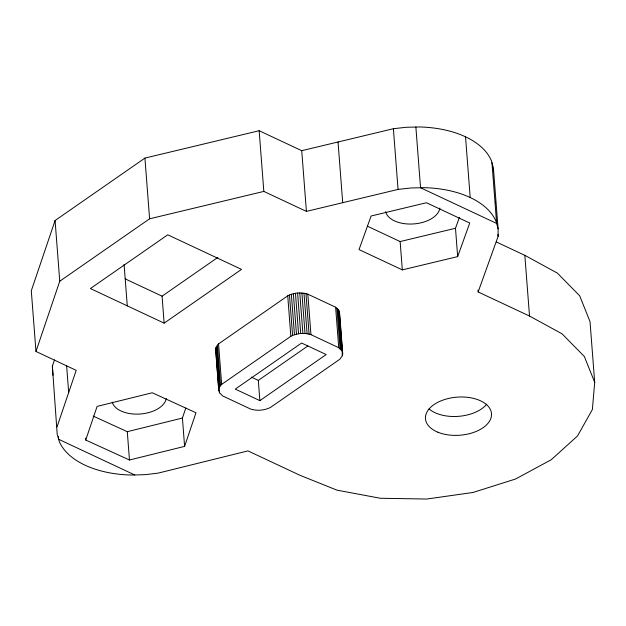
<?xml version="1.0" encoding="UTF-8"?>
<svg xmlns="http://www.w3.org/2000/svg" width="626" height="626" viewBox="0 0 626 626"><rect width="100%" height="100%" fill="white"/><g stroke="black" fill="none" stroke-linecap="round" stroke-linejoin="round"><path stroke-width="0.94" d="M215.665 349.981L216.001 347.477L218.544 343.917L287.733 295.832C293.86 292.671 301.278 292.084 307.835 294.181L335.622 307.217L338.776 310.308L339.566 312.726L342.68 353.205L342.344 355.709L339.808 359.269L270.612 407.354C264.485 410.515 257.075 411.102 250.517 409.005L222.723 395.968L219.57 392.87L218.779 390.46L215.665 349.981L215.923 351.209M218.779 390.46L215.696 348.729M496.504 242.043L524.838 255.33L557.383 273.116L579.668 295.777L590.028 321.647L594.7 382.353L592.376 409.514L577.532 435.954L551.279 459.711L515.55 479.023L473.006 492.466L426.783 499.039L380.318 498.257L337.054 490.174L300.19 475.392L247.959 450.892L158.159 473.115L145.318 474.649L132.399 475.048A85.159 49.086 -4.4 0 1 59.329 441.666L57.209 434.397L52.365 366.21L54.509 359.872M218.803 389.208L219.703 386.719L221.659 384.387L290.847 336.311C296.974 333.149 304.392 332.562 310.95 334.66L338.736 347.696L341.89 350.787L342.68 353.205M594.7 382.353L584.34 356.484L562.054 333.822L529.51 316.044L478.147 291.951L498.116 236.354L498.1 228.873L493.421 168.167L491.457 160.874A85.159 49.086 -4.4 0 0 465.525 136.82A85.136 49.078 -4.4 0 0 419.162 126.961L406.243 127.274L393.386 128.721L301.74 150.686L259.156 130.717L144.927 158.096L55.08 220.524L31.3 290.754L35.972 351.46L76.2 370.342L57.036 426.924M35.972 351.46L59.752 281.23L55.08 220.524M85.723 440.031L97.108 406.407L152.243 392.768L195.993 412.753L184.6 446.377L129.472 460.016L85.723 440.031L85.574 438.145M184.6 446.377L182.424 418.043L185.805 408.042M457.669 256.613L469.735 223.044L426.447 202.738L371.093 216.009L359.034 249.586L402.322 269.884L457.669 256.613L455.485 228.279L459.398 217.394M59.752 281.23L149.598 218.803L263.828 191.423L306.411 211.392L398.058 189.42L410.914 187.98L423.825 187.667A85.159 49.086 -4.4 0 1 496.128 221.581L498.1 228.873M164.145 323.149L241.511 269.391L167.76 234.797L90.402 288.555L164.145 323.149L162.071 296.168L217.895 257.372M259.868 400.64L326.177 354.559L301.591 343.025L235.282 389.106L259.868 400.64L258.311 380.397L307.843 345.975M93.164 416.094L127.289 431.682L182.424 418.043M367.454 226.221L400.139 241.55L455.485 228.279M125.2 278.875L162.071 296.168M251.284 377.102L258.311 380.397M134.731 474.97L58.633 439.272L58.406 436.385M53.007 375.31L52.365 366.21M495.44 201.666L495.589 203.591M497.967 234.429L498.116 236.354M339.308 311.498L342.657 354.457M338.776 310.308L341.89 350.787M342.125 352.821L342.344 355.709M337.97 309.189L341.092 349.668M336.913 308.149L340.035 348.635M335.622 307.217L338.736 347.696M524.838 255.33L529.51 316.044M491.958 162.729L496.629 223.435L420.547 187.745L415.875 127.039M477.998 290.018L478.147 291.951M465.525 136.82L470.196 197.526M393.386 128.721L398.058 189.42M400.139 241.55L402.322 269.884M338.04 141.985L342.704 202.691M301.74 150.686L306.411 211.392M307.835 294.181L310.95 334.66M305.973 293.641L309.087 334.12M303.986 293.25L307.1 333.728M301.904 293.015L305.019 333.494M299.768 292.945L302.882 333.423M297.6 293.038L300.715 333.517M295.456 293.297L298.571 333.775M293.359 293.711L296.474 334.19M291.356 294.283L294.47 334.761M289.47 294.995L292.585 335.473M287.733 295.832L290.847 336.311M259.156 130.717L263.828 191.423M218.544 343.917L221.659 384.387M217.441 345.043L220.555 385.522M216.588 346.241L219.703 386.719M219.35 389.982L219.57 392.87M216.001 347.477L219.116 387.948M144.927 158.096L149.598 218.803M124.089 264.415L127.274 305.856M127.289 431.682L129.472 460.016M66.606 365.553L68.68 392.533M493.421 168.167L493.429 170.976M439.875 208.075A27.325 15.752 -4.4 0 1 413.363 223.951A27.325 15.752 -4.4 0 1 385.647 211.627M166.289 398.535A27.325 15.752 -4.4 0 1 139.895 414.029A27.325 15.752 -4.4 0 1 112.234 402.142M486.801 404.099A33.123 19.093 -4.4 0 1 458.85 416.313A33.123 19.093 -4.4 0 1 429.021 408.903M437.84 432.19A33.123 19.093 -4.4 0 0 491.167 417.385A33.123 19.093 -4.4 0 0 446.44 398.989A33.123 19.093 -4.4 0 0 437.84 432.19"/></g></svg>
